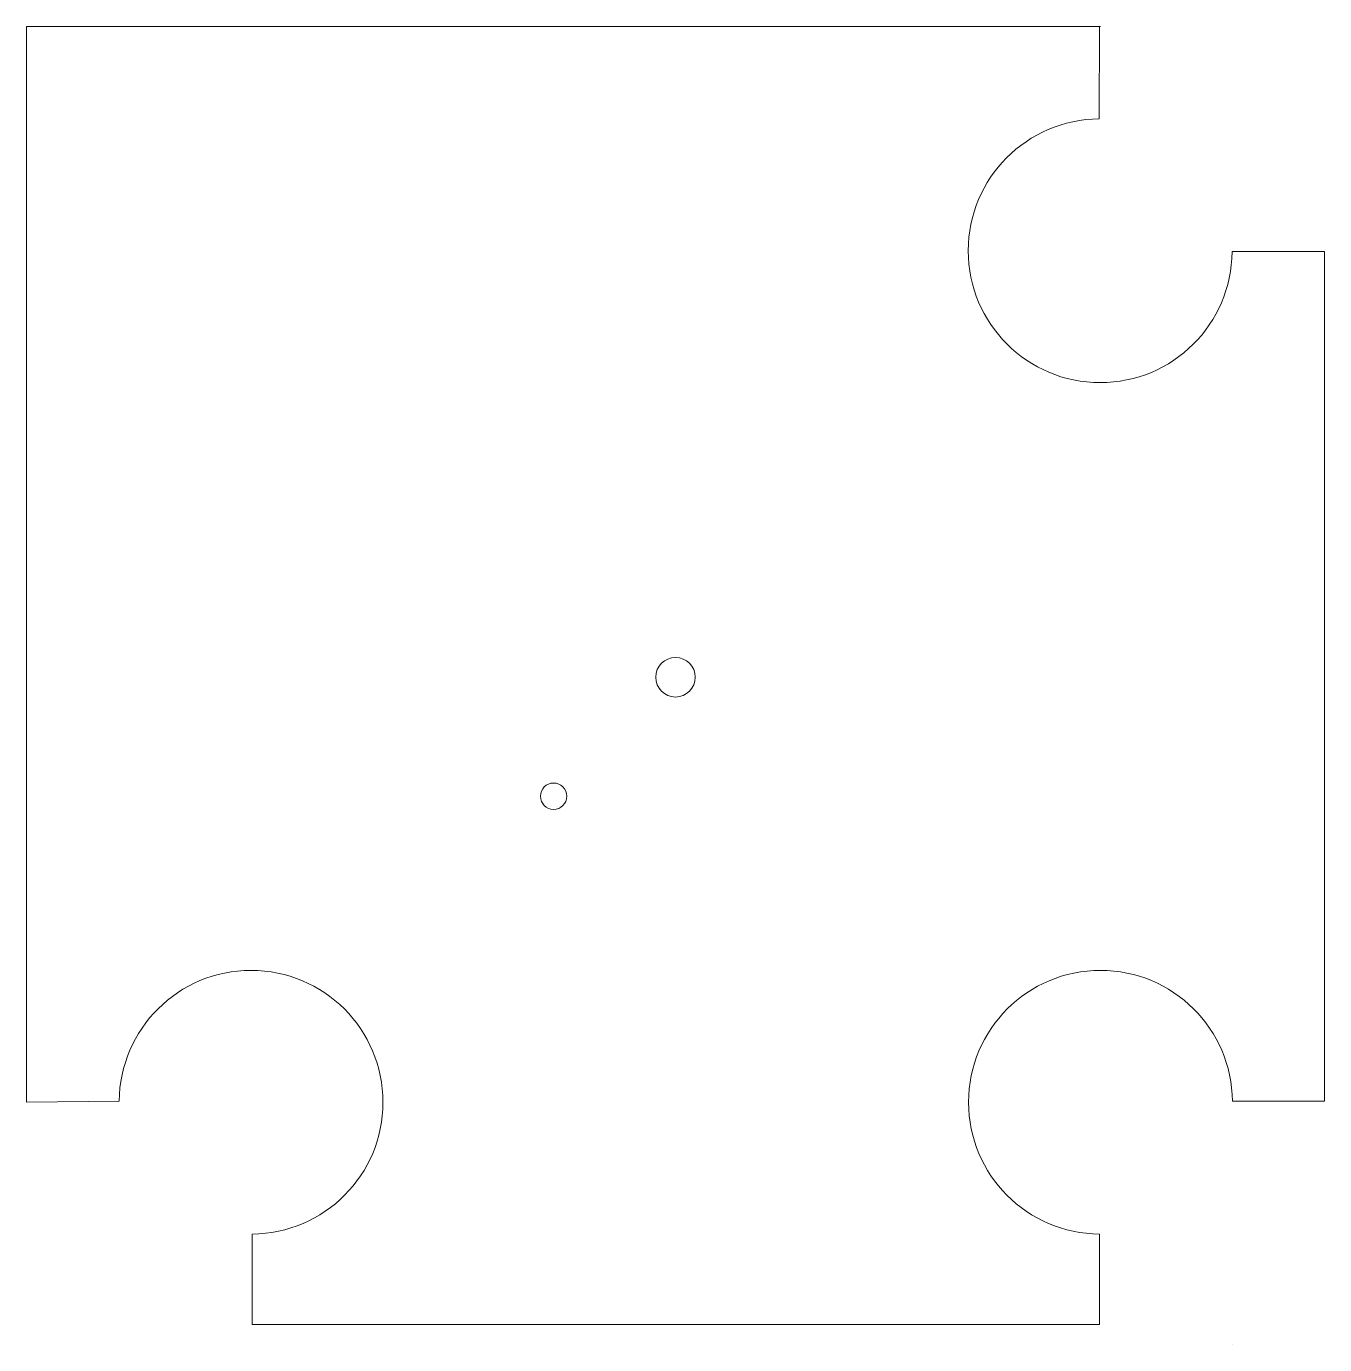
# Model space of a CAD drawing. Header units: millimetres. Extents: x 27 to 277, y -281 to -27.
import ezdxf

# ---------------------------------------------------------------- set-up
doc = ezdxf.new("R2010")
doc.units = ezdxf.units.MM
doc.header["$MEASUREMENT"] = 0
doc.layers.add('Layer 1', color=7, linetype='Continuous')

msp = doc.modelspace()

# ---------------------------------------------------------------- linework, layer by layer
at = {"layer": 'Layer 1', "color": 7, "lineweight": 13}
msp.add_lwpolyline([(259.64, -281.28), (259.64, -281.28)], dxfattribs=at)
for points, knots in [([(259.58, -70.79), (259.49, -84.74), (248.15, -96.01), (234.18, -96.01), (220.16, -96.01), (208.78, -84.64), (208.78, -70.61), (208.78, -56.65), (220.06, -45.31), (234.01, -45.22), (234.01, -45.22), (234.07, -27.52), (234.07, -27.52), (234.07, -27.52), (234.24, -27.4), (234.24, -27.4), (234.24, -27.4), (27.4, -27.4), (27.4, -27.4), (27.4, -27.4), (27.4, -234.6), (27.4, -234.6), (27.4, -234.6), (45.28, -234.42), (45.28, -234.42), (45.37, -220.48), (56.71, -209.2), (70.67, -209.2), (84.7, -209.2), (96.07, -220.57), (96.07, -234.6), (96.07, -248.56), (84.79, -259.9), (70.85, -259.99), (70.85, -259.99), (70.85, -277.4), (70.85, -277.4), (70.85, -277.4), (234.07, -277.4), (234.07, -277.4), (234.07, -277.4), (234.07, -259.99), (234.07, -259.99), (220.12, -259.9), (208.84, -248.56), (208.84, -234.6), (208.84, -220.57), (220.22, -209.2), (234.24, -209.2), (248.21, -209.2), (259.55, -220.48), (259.64, -234.42), (259.64, -234.42), (277.4, -234.42), (277.4, -234.42), (277.4, -234.42), (277.4, -70.73), (277.4, -70.73), (277.4, -70.73), (259.58, -70.79), (259.58, -70.79)], [0, 0, 0, 0, 1, 1, 1, 2, 2, 2, 3, 3, 3, 4, 4, 4, 5, 5, 5, 6, 6, 6, 7, 7, 7, 8, 8, 8, 9, 9, 9, 10, 10, 10, 11, 11, 11, 12, 12, 12, 13, 13, 13, 14, 14, 14, 15, 15, 15, 16, 16, 16, 17, 17, 17, 18, 18, 18, 19, 19, 19, 20, 20, 20, 20]), ([(152.4, -156.56), (150.3, -156.56), (148.59, -154.86), (148.59, -152.75), (148.59, -150.65), (150.3, -148.94), (152.4, -148.94), (154.5, -148.94), (156.21, -150.65), (156.21, -152.75), (156.21, -154.86), (154.5, -156.56), (152.4, -156.56)], [0, 0, 0, 0, 1, 1, 1, 2, 2, 2, 3, 3, 3, 4, 4, 4, 4]), ([(128.93, -173.12), (127.52, -173.12), (126.39, -174.26), (126.39, -175.66), (126.39, -177.07), (127.52, -178.2), (128.93, -178.2), (130.33, -178.2), (131.47, -177.07), (131.47, -175.66), (131.47, -174.26), (130.33, -173.12), (128.93, -173.12)], [0, 0, 0, 0, 1, 1, 1, 2, 2, 2, 3, 3, 3, 4, 4, 4, 4]), ([(128.93, -178.2), (127.52, -178.2), (126.39, -177.07), (126.39, -175.66), (126.39, -174.26), (127.52, -173.12), (128.93, -173.12), (130.33, -173.12), (131.47, -174.26), (131.47, -175.66), (131.47, -177.07), (130.33, -178.2), (128.93, -178.2)], [0, 0, 0, 0, 1, 1, 1, 2, 2, 2, 3, 3, 3, 4, 4, 4, 4]), ([(131.47, -175.66), (131.47, -177.07), (130.33, -178.2), (128.93, -178.2), (127.52, -178.2), (126.39, -177.07), (126.39, -175.66), (126.39, -174.26), (127.52, -173.12), (128.93, -173.12), (130.33, -173.12), (131.47, -174.26), (131.47, -175.66)], [0, 0, 0, 0, 1, 1, 1, 2, 2, 2, 3, 3, 3, 4, 4, 4, 4])]:
    msp.add_open_spline(points, degree=3, knots=knots, dxfattribs=at)

doc.saveas('drawing.dxf')
